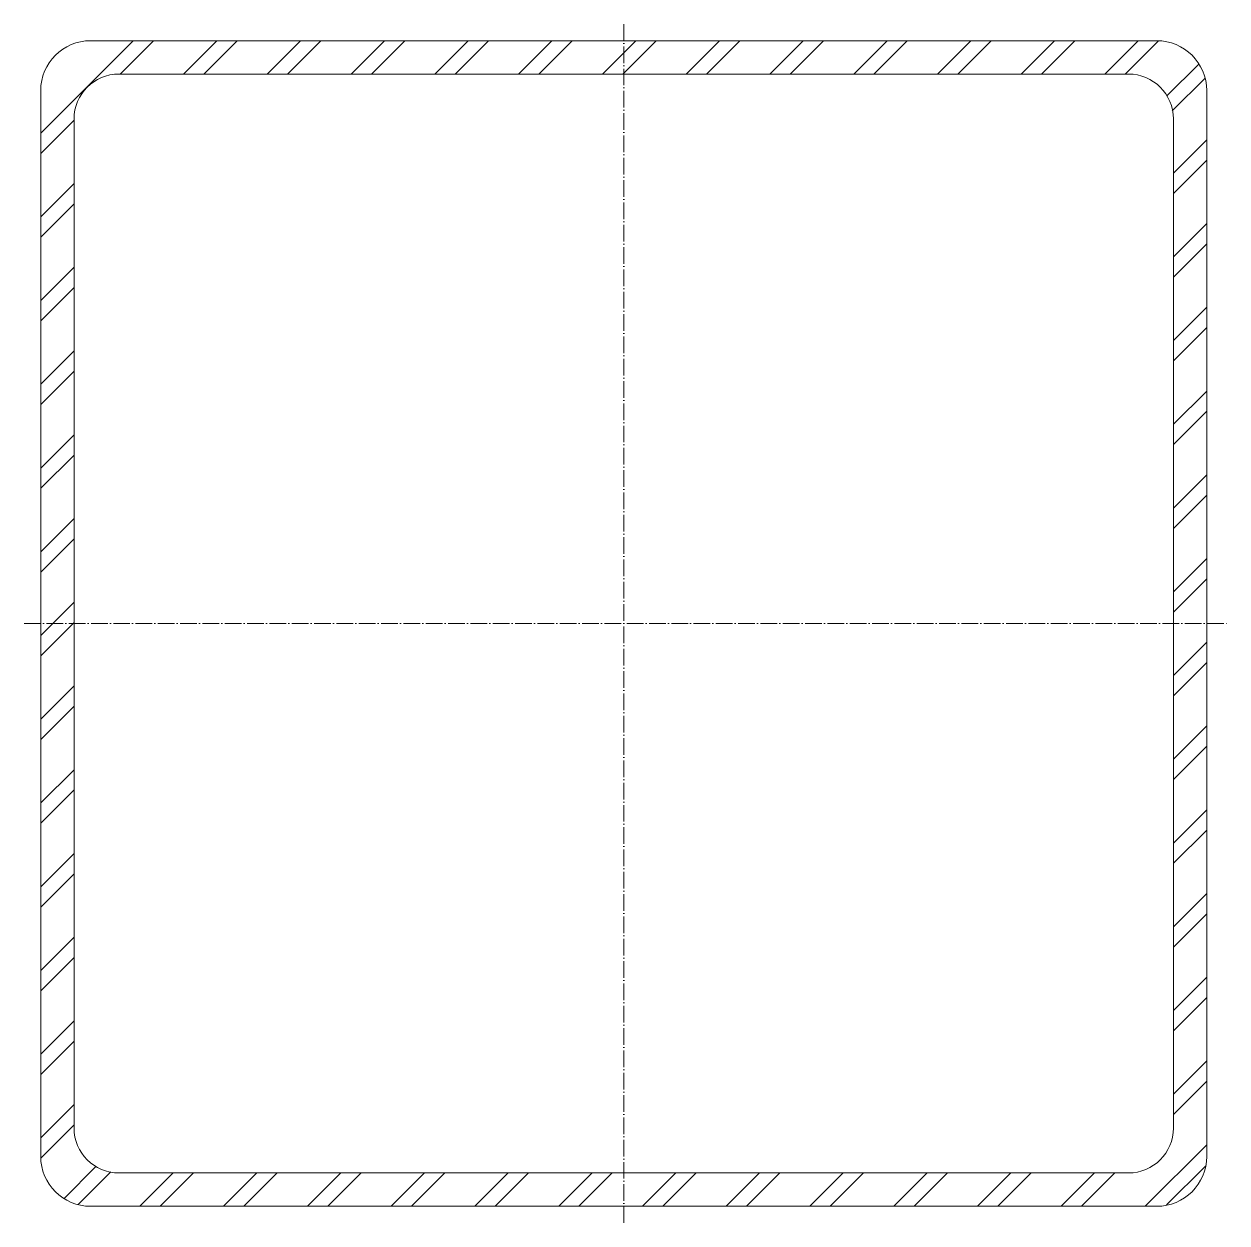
# Model space of a CAD drawing. Header units: metres. Extents: x -180 to 181, y -180 to 180.
import ezdxf

# ---------------------------------------------------------------- set-up
doc = ezdxf.new("R2010")
doc.units = ezdxf.units.M
doc.linetypes.add('MV_hartlijn_staal', pattern=[6.6, 5, -0.8, 0, -0.8])
doc.layers.add('A-DETL-GENF', color=92, linetype='Continuous', lineweight=18)

# ---------------------------------------------------------------- blocks, each defined once
blk = doc.blocks.new('28 Staalprofielen- koker SHS-2d - K350_10-3532290-00_0 Basismaterialen')
at = {"layer": 'A-DETL-GENF', "lineweight": 13}
h = blk.add_hatch(dxfattribs=at)
h.set_pattern_fill('FP_403', color=256, style=0, pattern_type=2)
h.set_pattern_definition([(45, (3305.222, 5437.908), (-12.57236, 12.57236), []), (45, (3305.222, 5456.958), (-12.57236, 12.57236), [])])
h.paths.add_polyline_path([(160, -175), (163.88, -174.49), (167.5, -172.99), (170.61, -170.61), (172.99, -167.5), (174.49, -163.88), (175, -160), (175, 160), (174.49, 163.88), (172.99, 167.5), (170.61, 170.61), (167.5, 172.99), (163.88, 174.49), (160, 175), (-160, 175), (-163.88, 174.49), (-167.5, 172.99), (-170.61, 170.61), (-172.99, 167.5), (-174.49, 163.88), (-175, 160), (-175, -160), (-174.49, -163.88), (-172.99, -167.5), (-170.61, -170.61), (-167.5, -172.99), (-163.88, -174.49), (-160, -175), (131.18, -175)])
h.paths.add_polyline_path([(-151.5, -165), (-154.99, -164.54), (-158.25, -163.19), (-161.05, -161.05), (-163.19, -158.25), (-164.54, -154.99), (-165, -151.5), (-165, 151.5), (-164.54, 154.99), (-163.19, 158.25), (-161.05, 161.05), (-158.25, 163.19), (-154.99, 164.54), (-151.5, 165), (151.5, 165), (154.99, 164.54), (158.25, 163.19), (161.05, 161.05), (163.19, 158.25), (164.54, 154.99), (165, 151.5), (165, -151.5), (164.54, -154.99), (163.19, -158.25), (161.05, -161.05), (158.25, -163.19), (154.99, -164.54), (151.5, -165), (131.18, -165)])
at = {"layer": 'A-DETL-GENF', "linetype": 'MV_hartlijn_staal', "lineweight": 13}
for p, q in [((0, 180), (0, -180)), ((-180, 0), (181.08, 0))]:
    blk.add_line(p, q, dxfattribs=at)
at = {"layer": 'A-DETL-GENF'}
for p, q in [((160, 175), (-160, 175)), ((-160, 175), (160, 175)), ((-151.5, 165), (151.5, 165)), ((-151.5, 165), (151.5, 165)), ((-175, 160), (-175, -160)), ((-175, -160), (-175, 160)), ((175, -160), (175, 160)), ((175, 160), (175, -160)), ((-165, -151.5), (-165, 151.5)), ((-165, -151.5), (-165, 151.5)), ((165, 151.5), (165, -151.5)), ((165, 151.5), (165, -151.5)), ((151.5, -165), (-151.5, -165)), ((151.5, -165), (-151.5, -165)), ((-160, -175), (160, -175)), ((160, -175), (-160, -175))]:
    blk.add_line(p, q, dxfattribs=at)
for centre, radius, start, end in [((-160, 160), 15, 90, 180), ((-160, 160), 15, 90, 180), ((160, 160), 15, 360, 90), ((160, 160), 15, 360, 90), ((-151.5, 151.5), 13.5, 90, 180), ((-151.5, 151.5), 13.5, 90, 180), ((151.5, 151.5), 13.5, 0, 90), ((151.5, 151.5), 13.5, 360, 90), ((-151.5, -151.5), 13.5, 180, 270), ((-151.5, -151.5), 13.5, 180, 270), ((151.5, -151.5), 13.5, 270, 360), ((151.5, -151.5), 13.5, 270, 360), ((-160, -160), 15, 180, 270), ((-160, -160), 15, 180, 270), ((160, -160), 15, 270, 360), ((160, -160), 15, 270, 0)]:
    blk.add_arc(centre, radius, start, end, dxfattribs=at)

msp = doc.modelspace()

# ---------------------------------------------------------------- block references
msp.add_blockref('28 Staalprofielen- koker SHS-2d - K350_10-3532290-00_0 Basismaterialen', (0, 0))

doc.saveas('drawing.dxf')
